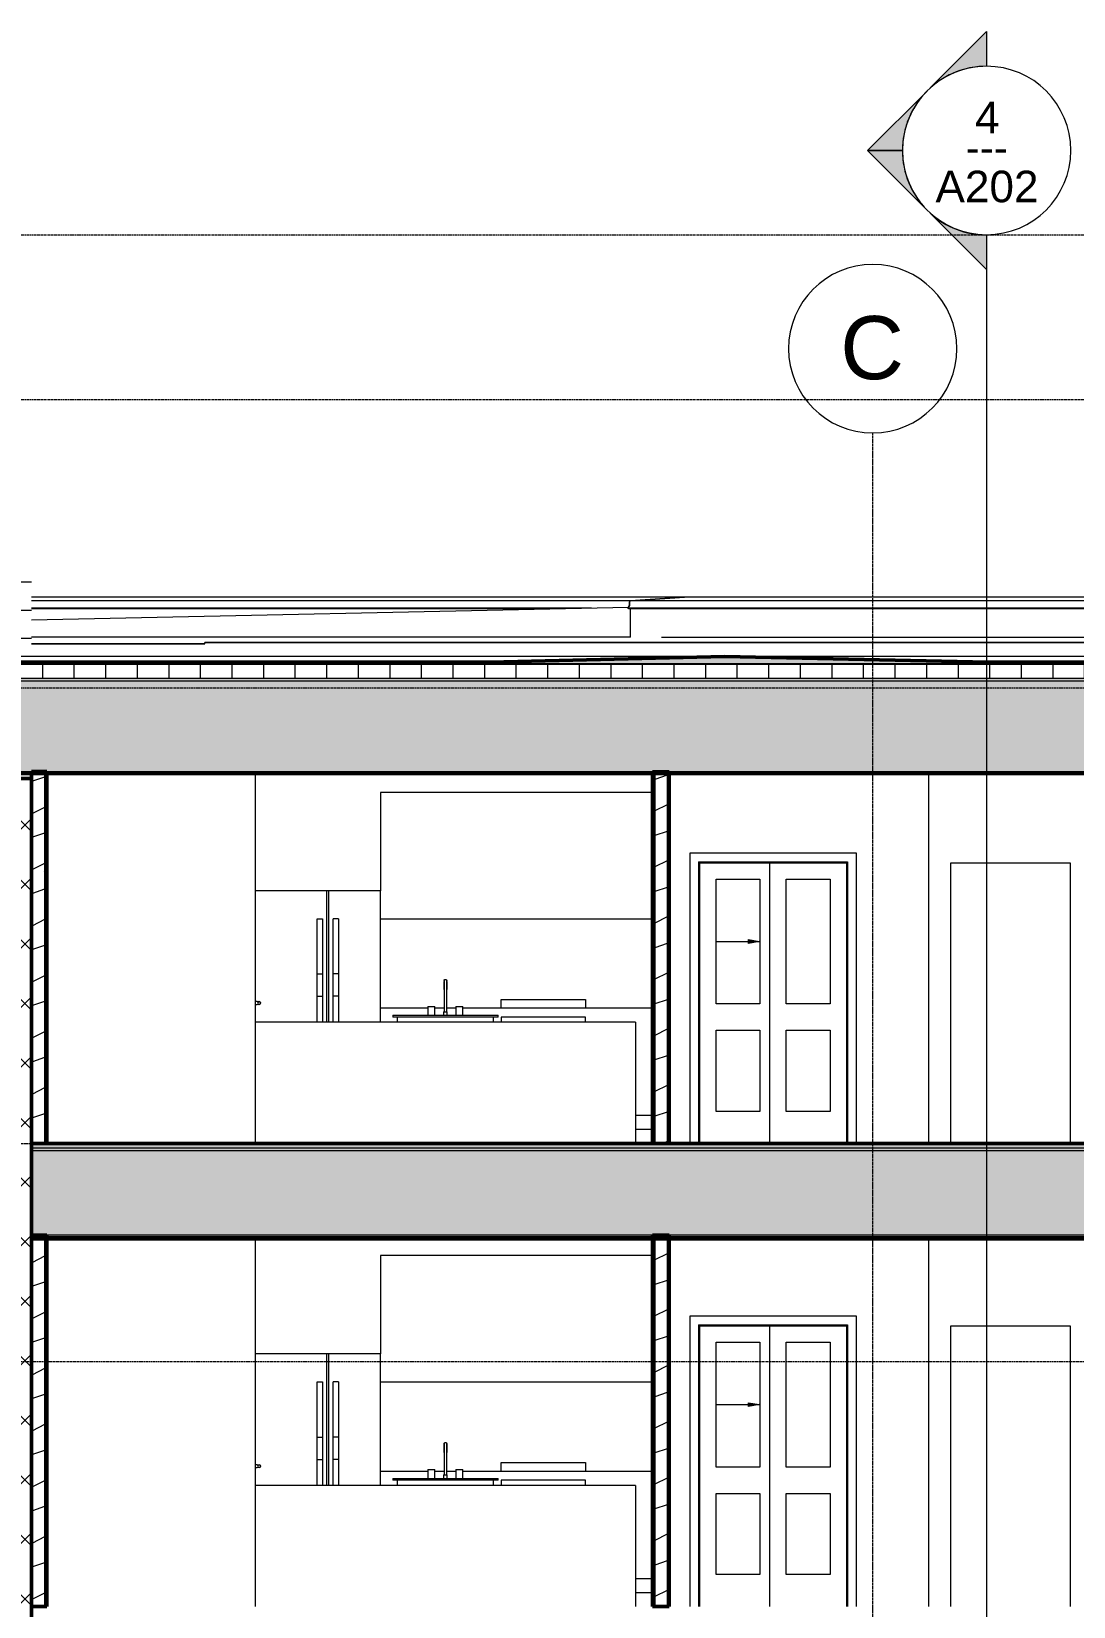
# Model space of a CAD drawing. Header units: inches. Extents: x -4168 to 1833, y -300 to 637.
# Drawn here: x -144.2 to 152.8, y 136 to 584.9 of the extents above; entities that cross this region are included whole.
import ezdxf

# ---------------------------------------------------------------- set-up
doc = ezdxf.new("R2010")
doc.units = ezdxf.units.IN
doc.header["$MEASUREMENT"] = 0
doc.linetypes.add('Aligning Line 1_8_', pattern=[0.25, 0.125, -0.125])
doc.linetypes.add('Grid Line 1_2_', pattern=[0.875, 0.5, -0.125, 0.125, -0.125])
for name, color, linetype, lineweight in [('0-2', 7, 'Continuous', 13), ('0-3', 55, 'Continuous', 9), ('0-5', 170, 'Continuous', 5), ('A-DETL-GENF-1', 135, 'Continuous', 13), ('A-DETL-GENF-2', 55, 'Continuous', 9), ('A-DOOR-4', 250, 'Continuous', 9), ('A-DOOR-FRAM-1', 250, 'Continuous', 9), ('A-FLOR-1', 8, 'Continuous', 5), ('A-FLOR-2', 31, 'Continuous', 5), ('A-FLOR-3', 251, 'Continuous', 5), ('A-FLOR-7', 192, 'Continuous', 50), ('A-FLOR-8', 135, 'Continuous', 13), ('A-FLOR-LEVL-1', 51, 'Grid Line 1_2_', 9), ('A-FLOR-MCUT', 51, 'Continuous', 13), ('A-FLOR-PATT-1', 8, 'Continuous', 9), ('A-ROOF', 132, 'Continuous', 13), ('A-ROOF-1', 252, 'Continuous', 13), ('A-ROOF-2', 31, 'Continuous', 5), ('A-ROOF-3', 135, 'Continuous', 13), ('A-ROOF-4', 132, 'Continuous', 50), ('A-ROOF-PATT-1', 132, 'Continuous', 9), ('A-WALL-1', 10, 'Continuous', 50), ('A-WALL-2', 7, 'Continuous', 13), ('A-WALL-3', 135, 'Continuous', 13), ('A-WALL-4', 252, 'Continuous', 13), ('A-WALL-PATT-1', 250, 'Continuous', 9), ('A-WALL-PATT-2', 253, 'Continuous', 9), ('A-WALL-PATT-3', 55, 'Continuous', 9), ('A-WALL-PATT-4', 45, 'Continuous', 9), ('G-ANNO-SYMB', 111, 'Aligning Line 1_8_', 9), ('G-ANNO-SYMB-1', 111, 'Continuous', 9), ('I-WALL-2', 135, 'Continuous', 13), ('P-SANR-FIXT-1', 55, 'Continuous', 9), ('Q-CASE-1', 55, 'Continuous', 9), ('Q-SPCQ-1', 55, 'Continuous', 9), ('S-GRID-1', 1, 'Grid Line 1_2_', 9), ('S-GRID-IDEN', 1, 'Continuous', 9)]:
    doc.layers.add(name, color=color, linetype=linetype, lineweight=lineweight)
doc.styles.add('Arial', font='arial.ttf', dxfattribs={"height": 9})
doc.styles.add('Arial_1', font='arial.ttf', dxfattribs={"height": 18})
doc.styles.add('Century Gothic', font='ufonts.com_century-gothic.ttf', dxfattribs={"height": 9})
pattern_1 = [(0, (-10964.796, 146.633), (30.72, 7.68), [1.267, -21.773, 1.267, -21.773, -122.88]), (0, (-10964.796, 146.633), (30.72, 7.68), [-46.08, 1.267, -44.813, 1.267, -21.773, -53.76]), (0, (-10964.796, 146.633), (30.72, 7.68), [-115.2, 1.267, -14.093, 1.267, -37.133]), (120, (-10953.276, 150.473), (-22.01108, 22.7643), [1.267, -21.773, 1.267, -21.773, -122.88]), (120, (-10953.276, 150.473), (-22.01108, 22.7643), [-46.08, 1.267, -44.813, 1.267, -21.773, -53.76]), (120, (-10953.276, 150.473), (-22.01108, 22.7643), [-115.2, 1.267, -14.093, 1.267, -37.133]), (240, (-10949.436, 165.833), (-8.70892, -30.4443), [1.267, -21.773, 1.267, -21.773, -122.88]), (240, (-10949.436, 165.833), (-8.70892, -30.4443), [-46.08, 1.267, -44.813, 1.267, -21.773, -53.76]), (240, (-10949.436, 165.833), (-8.70892, -30.4443), [-115.2, 1.267, -14.093, 1.267, -37.133])]
pattern_2 = [(216.87, (-10958.398, 162.627), (47.980943, 31.987086), [7.997, -71.971]), (206.565, (-10948.802, 157.829), (-15.99371, -15.99413), [17.881, -17.881]), (198.435, (-10948.802, 149.832), (-31.98674, -15.99388), [10.115, -40.461])]
pattern_3 = [(0, (317.997, 146.633), (30.72, 7.68), [1.267, -21.773, 1.267, -21.773, -122.88]), (0, (317.997, 146.633), (30.72, 7.68), [-46.08, 1.267, -44.813, 1.267, -21.773, -53.76]), (0, (317.997, 146.633), (30.72, 7.68), [-115.2, 1.267, -14.093, 1.267, -37.133]), (120, (329.517, 150.473), (-22.011075, 22.7643), [1.267, -21.773, 1.267, -21.773, -122.88]), (120, (329.517, 150.473), (-22.011075, 22.7643), [-46.08, 1.267, -44.813, 1.267, -21.773, -53.76]), (120, (329.517, 150.473), (-22.011075, 22.7643), [-115.2, 1.267, -14.093, 1.267, -37.133]), (240, (333.357, 165.833), (-8.708925, -30.4443), [1.267, -21.773, 1.267, -21.773, -122.88]), (240, (333.357, 165.833), (-8.708925, -30.4443), [-46.08, 1.267, -44.813, 1.267, -21.773, -53.76]), (240, (333.357, 165.833), (-8.708925, -30.4443), [-115.2, 1.267, -14.093, 1.267, -37.133])]
pattern_4 = [(0, (317.997, 146.633), (0, 4.798), []), (315, (317.997, 146.633), (4.798427, 0), [6.786, -6.786]), (45, (317.997, 146.633), (4.798427, 0), [6.786, -6.786])]

# ---------------------------------------------------------------- blocks, each defined once
blk = doc.blocks.new('FOLDING_SLIDING CLOSET - 42_ x 80_-1372832-BUILDING SECTION - EAST_WEST AT RAMP - LOOKING SOUTH')
at = {"layer": 'A-DETL-GENF-1'}
blk.add_hatch(color=256, dxfattribs=at).paths.add_polyline_path([(-10748.86, 57), (-10745.84, 57.53), (-10748.86, 58.06)], flags=0)
at = {"layer": 'A-DETL-GENF-2'}
for p, q in [((-10757.84, 57.53), (-10745.84, 57.53)), ((-10748.86, 58.06), (-10745.84, 57.53)), ((-10748.86, 57), (-10748.86, 58.06)), ((-10745.84, 57.53), (-10748.86, 57))]:
    blk.add_line(p, q, dxfattribs=at)
at = {"layer": 'A-DOOR-4'}
for p, q in [((-10765.59, 82.75), (-10765.59, 0)), ((-10718.09, 82.75), (-10765.59, 82.75)), ((-10718.09, 0), (-10718.09, 82.75)), ((-10763.09, 80.25), (-10763.09, 0)), ((-10763.09, 80.25), (-10720.59, 80.25)), ((-10720.84, 80), (-10742.84, 80)), ((-10742.84, 80), (-10742.84, 0)), ((-10720.84, 0), (-10720.84, 80)), ((-10720.59, 80.25), (-10720.59, 0)), ((-10758.09, 39.75), (-10758.09, 75.31)), ((-10758.09, 75.31), (-10745.59, 75.31)), ((-10745.59, 75.31), (-10745.59, 39.75)), ((-10738.09, 39.75), (-10738.09, 75.31)), ((-10738.09, 75.31), (-10725.59, 75.31)), ((-10725.59, 75.31), (-10725.59, 39.75)), ((-10745.59, 39.75), (-10758.09, 39.75)), ((-10725.59, 39.75), (-10738.09, 39.75)), ((-10758.09, 9.12), (-10758.09, 32.25)), ((-10758.09, 32.25), (-10745.59, 32.25)), ((-10745.59, 32.25), (-10745.59, 9.12)), ((-10738.09, 9.12), (-10738.09, 32.25)), ((-10738.09, 32.25), (-10725.59, 32.25)), ((-10725.59, 32.25), (-10725.59, 9.12)), ((-10745.59, 9.12), (-10758.09, 9.12)), ((-10725.59, 9.12), (-10738.09, 9.12))]:
    blk.add_line(p, q, dxfattribs=at)
at = {"layer": 'A-DOOR-FRAM-1'}
for p, q in [((-10762.84, 80), (-10762.84, 0)), ((-10762.84, 80), (-10720.84, 80)), ((-10720.84, 80), (-10720.84, 0))]:
    blk.add_line(p, q, dxfattribs=at)
blk = doc.blocks.new('Refrigerator_-_Side-by-Side_6047 - 36_ X 30_-V62-BUILDING SECTION - EAST_WEST AT RAMP - LOOKING SOUTH')
at = {"layer": 'Q-SPCQ-1'}
for p, q in [((-11342.79, 208), (-11363.19, 208)), ((-11342.32, 208), (-11342.79, 208)), ((-11342.79, 170.5), (-11342.79, 208)), ((-11342.29, 208), (-11342.29, 170.5)), ((-11327.54, 208), (-11342.29, 208)), ((-11327.54, 170.5), (-11327.54, 208)), ((-11345.57, 184.29), (-11345.57, 200)), ((-11345.57, 200), (-11344.05, 200)), ((-11344.05, 200), (-11344.05, 184.29)), ((-11341.03, 184.29), (-11341.03, 200)), ((-11339.51, 200), (-11341.03, 200)), ((-11339.51, 200), (-11339.51, 184.29)), ((-11345.57, 177.94), (-11345.57, 184.29)), ((-11345.57, 184.29), (-11344.05, 184.29)), ((-11344.05, 184.29), (-11344.05, 177.94)), ((-11341.03, 177.94), (-11341.03, 184.29)), ((-11339.51, 184.29), (-11341.03, 184.29)), ((-11339.51, 184.29), (-11339.51, 177.94)), ((-11345.57, 170.5), (-11345.57, 177.94)), ((-11345.57, 177.94), (-11344.05, 177.94)), ((-11344.05, 177.94), (-11344.05, 170.5)), ((-11341.03, 170.5), (-11341.03, 177.94)), ((-11339.51, 177.94), (-11341.03, 177.94)), ((-11339.51, 177.94), (-11339.51, 170.5))]:
    blk.add_line(p, q, dxfattribs=at)
blk = doc.blocks.new('OD_CW_Base Cabinet - OD_CW_Base Cabinet-2252122-BUILDING SECTION - EAST_WEST AT RAMP - LOOKING SOUTH')
at = {"layer": 'Q-CASE-1'}
for p, q in [((-11314, 174.5), (-11327.54, 174.5)), ((-11309.38, 174.5), (-11312, 174.5)), ((-11306, 174.5), (-11308.63, 174.5)), ((-11249.94, 174.5), (-11304, 174.5)), ((-11254.82, 144), (-11249.94, 144)), ((-11254.82, 140), (-11249.94, 140))]:
    blk.add_line(p, q, dxfattribs=at)
blk = doc.blocks.new('Sink Kitchen-Single - 30_ x 21_-V42-BUILDING SECTION - EAST_WEST AT RAMP - LOOKING SOUTH')
at = {"layer": 'P-SANR-FIXT-1'}
for p, q in [((-10607.51, 43.88), (-10607.51, 37.5)), ((-10607.51, 43.88), (-10607.51, 42.5)), ((-10607.5, 42.5), (-10607.5, 42.5)), ((-10606.77, 42.5), (-10606.77, 42.5)), ((-10606.76, 37.5), (-10606.76, 43.88)), ((-10606.76, 42.5), (-10606.76, 43.88)), ((-10622.13, 36.5), (-10592.13, 36.5)), ((-10622.13, 36.5), (-10622.13, 36)), ((-10592.13, 36), (-10622.13, 36)), ((-10620.88, 36), (-10620.88, 34.5)), ((-10612.13, 39), (-10612.13, 36.5)), ((-10612.13, 39), (-10610.13, 39)), ((-10610.13, 36.5), (-10610.13, 39)), ((-10607.63, 37.5), (-10607.63, 36.5)), ((-10607.63, 37.5), (-10606.63, 37.5)), ((-10606.63, 36.5), (-10606.63, 37.5)), ((-10604.13, 39), (-10604.13, 36.5)), ((-10604.13, 39), (-10602.13, 39)), ((-10602.13, 36.5), (-10602.13, 39)), ((-10593.38, 34.5), (-10593.38, 36)), ((-10592.13, 36), (-10592.13, 36.5))]:
    blk.add_line(p, q, dxfattribs=at)
at = {"layer": 'P-SANR-FIXT-1', "flags": 128}
for points in [[(-10607.51, 46.38), (-10607.51, 46.39), (-10607.51, 46.4), (-10607.5, 46.42), (-10607.5, 46.43), (-10607.5, 46.45), (-10607.5, 46.46), (-10607.49, 46.48), (-10607.49, 46.49), (-10607.48, 46.51), (-10607.48, 46.52), (-10607.47, 46.53), (-10607.46, 46.55), (-10607.46, 46.56), (-10607.45, 46.57), (-10607.44, 46.59), (-10607.43, 46.6), (-10607.42, 46.61), (-10607.41, 46.62), (-10607.4, 46.63), (-10607.39, 46.64), (-10607.38, 46.65), (-10607.37, 46.66), (-10607.36, 46.67), (-10607.35, 46.68), (-10607.33, 46.69), (-10607.32, 46.7), (-10607.31, 46.71), (-10607.3, 46.71), (-10607.28, 46.72), (-10607.27, 46.72), (-10607.25, 46.73), (-10607.24, 46.73), (-10607.23, 46.74), (-10607.21, 46.74), (-10607.2, 46.74), (-10607.18, 46.75), (-10607.17, 46.75), (-10607.15, 46.75), (-10607.14, 46.75), (-10607.13, 46.75)], [(-10607.51, 46.38), (-10607.51, 46.37), (-10607.51, 46.37), (-10607.51, 46.36), (-10607.51, 46.34), (-10607.51, 46.33), (-10607.51, 46.3), (-10607.51, 46.28), (-10607.51, 46.25), (-10607.51, 46.21), (-10607.51, 46.18), (-10607.51, 46.14), (-10607.51, 46.09), (-10607.51, 46.04), (-10607.51, 45.99), (-10607.51, 45.94), (-10607.51, 45.88), (-10607.51, 45.82), (-10607.51, 45.75), (-10607.51, 45.69), (-10607.51, 45.62), (-10607.51, 45.54), (-10607.51, 45.47), (-10607.51, 45.39), (-10607.51, 45.31), (-10607.51, 45.23), (-10607.51, 45.14), (-10607.51, 45.05), (-10607.51, 44.96), (-10607.51, 44.87), (-10607.51, 44.78), (-10607.51, 44.69), (-10607.51, 44.59), (-10607.51, 44.5), (-10607.51, 44.4), (-10607.51, 44.3), (-10607.51, 44.2), (-10607.51, 44.1), (-10607.51, 44), (-10607.51, 43.9), (-10607.51, 43.88)], [(-10607.51, 46.3), (-10607.51, 46.32), (-10607.51, 46.34), (-10607.51, 46.35), (-10607.51, 46.36), (-10607.51, 46.37), (-10607.51, 46.37)], [(-10607.51, 43.88), (-10607.51, 43.97), (-10607.51, 44.07), (-10607.51, 44.17), (-10607.51, 44.27), (-10607.51, 44.37), (-10607.51, 44.47), (-10607.51, 44.57), (-10607.51, 44.66), (-10607.51, 44.76), (-10607.51, 44.85), (-10607.51, 44.94), (-10607.51, 45.03), (-10607.51, 45.12), (-10607.51, 45.2), (-10607.51, 45.29), (-10607.51, 45.37), (-10607.51, 45.45), (-10607.51, 45.52), (-10607.51, 45.6), (-10607.51, 45.67), (-10607.51, 45.74), (-10607.51, 45.8), (-10607.51, 45.86), (-10607.51, 45.92), (-10607.51, 45.98), (-10607.51, 46.03), (-10607.51, 46.08), (-10607.51, 46.13), (-10607.51, 46.17)], [(-10607.13, 46.75), (-10607.12, 46.75), (-10607.1, 46.75), (-10607.09, 46.75), (-10607.07, 46.75), (-10607.06, 46.74), (-10607.04, 46.74), (-10607.03, 46.74), (-10607.01, 46.73), (-10607, 46.73), (-10606.99, 46.72), (-10606.97, 46.71), (-10606.96, 46.71), (-10606.95, 46.7), (-10606.93, 46.69), (-10606.92, 46.68), (-10606.91, 46.68), (-10606.9, 46.67), (-10606.88, 46.66), (-10606.87, 46.65), (-10606.86, 46.64), (-10606.85, 46.63), (-10606.84, 46.61), (-10606.83, 46.6), (-10606.82, 46.59), (-10606.82, 46.58), (-10606.81, 46.56), (-10606.8, 46.55), (-10606.79, 46.54), (-10606.79, 46.52), (-10606.78, 46.51), (-10606.78, 46.5), (-10606.77, 46.48), (-10606.77, 46.47), (-10606.77, 46.45), (-10606.76, 46.44), (-10606.76, 46.42), (-10606.76, 46.41), (-10606.76, 46.39), (-10606.76, 46.38), (-10606.76, 46.38)], [(-10606.76, 43.88), (-10606.76, 43.97), (-10606.76, 44.07), (-10606.76, 44.17), (-10606.76, 44.27), (-10606.76, 44.37), (-10606.76, 44.47), (-10606.76, 44.57), (-10606.76, 44.66), (-10606.76, 44.76), (-10606.76, 44.85), (-10606.76, 44.94), (-10606.76, 45.03), (-10606.76, 45.12), (-10606.76, 45.2), (-10606.76, 45.29), (-10606.76, 45.37), (-10606.76, 45.45), (-10606.76, 45.52), (-10606.76, 45.6), (-10606.76, 45.67), (-10606.76, 45.74), (-10606.76, 45.8), (-10606.76, 45.86), (-10606.76, 45.92), (-10606.76, 45.98), (-10606.76, 46.03), (-10606.76, 46.08), (-10606.76, 46.13), (-10606.76, 46.17), (-10606.76, 46.21), (-10606.76, 46.24), (-10606.76, 46.27), (-10606.76, 46.3), (-10606.76, 46.32), (-10606.76, 46.34), (-10606.76, 46.35), (-10606.76, 46.36), (-10606.76, 46.37), (-10606.76, 46.37), (-10606.76, 46.38)], [(-10606.76, 46.37), (-10606.76, 46.37), (-10606.76, 46.36), (-10606.76, 46.34), (-10606.76, 46.33), (-10606.76, 46.3), (-10606.76, 46.28)], [(-10606.76, 46.14), (-10606.76, 46.09), (-10606.76, 46.04), (-10606.76, 45.99), (-10606.76, 45.94), (-10606.76, 45.88), (-10606.76, 45.82), (-10606.76, 45.75), (-10606.76, 45.69), (-10606.76, 45.62), (-10606.76, 45.54), (-10606.76, 45.47), (-10606.76, 45.39), (-10606.76, 45.31), (-10606.76, 45.23), (-10606.76, 45.14), (-10606.76, 45.05), (-10606.76, 44.96), (-10606.76, 44.87), (-10606.76, 44.78), (-10606.76, 44.69), (-10606.76, 44.59), (-10606.76, 44.5), (-10606.76, 44.4), (-10606.76, 44.3), (-10606.76, 44.2), (-10606.76, 44.1), (-10606.76, 44), (-10606.76, 43.9), (-10606.76, 43.88)]]:
    blk.add_lwpolyline(points, dxfattribs=at)
blk = doc.blocks.new('OD_CW_Upper Cabinet - OD_CW_Upper Cabinet-2252152-BUILDING SECTION - EAST_WEST AT RAMP - LOOKING SOUTH')
at = {"layer": 'Q-CASE-1'}
for p, q in [((-11249.94, 236), (-11327.54, 236)), ((-11327.54, 236), (-11327.54, 208)), ((-11327.54, 200), (-11249.94, 200))]:
    blk.add_line(p, q, dxfattribs=at)
blk = doc.blocks.new('OD_CW_Base Cabinet - OD_CW_Base Cabinet-1913094-BUILDING SECTION - EAST_WEST AT RAMP - LOOKING SOUTH')
at = {"layer": 'Q-CASE-1'}
for q in [(-11363.19, 170.5), (-11254.82, 136)]:
    blk.add_line((-11254.82, 170.5), q, dxfattribs=at)
blk = doc.blocks.new('Range - 24_ x 24_-V63-BUILDING SECTION - EAST_WEST AT RAMP - LOOKING SOUTH')
at = {"layer": 'Q-SPCQ-1'}
for p, q in [((-11293.07, 174.5), (-11293.07, 177)), ((-11293.07, 177), (-11269.07, 177)), ((-11269.07, 177), (-11269.07, 174.5)), ((-11293.07, 172), (-11293.07, 170.5)), ((-11269.07, 172), (-11293.07, 172)), ((-11269.07, 170.5), (-11269.07, 172))]:
    blk.add_line(p, q, dxfattribs=at)
blk = doc.blocks.new('CTR - 1st Phase - Unit Layouts_rvt-2-BUILDING SECTION - EAST_WEST AT RAMP - LOOKING SOUTH')
at = {"layer": 'A-WALL-PATT-1'}
h = blk.add_hatch(dxfattribs=at)
h.set_pattern_fill('FP_20', color=256, style=0, pattern_type=2)
h.set_pattern_definition(pattern_1)
h.paths.add_polyline_path([(-11249.31, 268), (-11249.31, 373.37), (-11249.94, 373.37), (-11249.94, 268)], flags=0)
h = blk.add_hatch(dxfattribs=at)
h.set_pattern_fill('FP_20', color=256, style=0, pattern_type=2)
h.set_pattern_definition(pattern_1)
h.paths.add_polyline_path([(-11245.19, 268), (-11245.19, 373.37), (-11245.81, 373.37), (-11245.81, 268)], flags=0)
h = blk.add_hatch(dxfattribs=at)
h.set_pattern_fill('FP_20', color=256, style=0, pattern_type=2)
h.set_pattern_definition(pattern_1)
h.paths.add_polyline_path([(-11249.31, 136), (-11249.31, 240.75), (-11249.94, 240.75), (-11249.94, 136)], flags=0)
h = blk.add_hatch(dxfattribs=at)
h.set_pattern_fill('FP_20', color=256, style=0, pattern_type=2)
h.set_pattern_definition(pattern_1)
h.paths.add_polyline_path([(-11245.19, 136), (-11245.19, 240.75), (-11245.81, 240.75), (-11245.81, 136)], flags=0)
at = {"layer": 'A-WALL-PATT-2'}
h = blk.add_hatch(dxfattribs=at)
h.set_pattern_fill('FP_23', color=256, style=0, pattern_type=2)
h.set_pattern_definition(pattern_2)
h.paths.add_polyline_path([(-11245.81, 268), (-11245.81, 373.37), (-11249.31, 373.37), (-11249.31, 268)], flags=0)
h = blk.add_hatch(dxfattribs=at)
h.set_pattern_fill('FP_23', color=256, style=0, pattern_type=2)
h.set_pattern_definition(pattern_2)
h.paths.add_polyline_path([(-11245.81, 136), (-11245.81, 240.75), (-11249.31, 240.75), (-11249.31, 136)], flags=0)
at = {"layer": 'A-WALL-1'}
for p, q in [((-11245.19, 373.87), (-11249.94, 373.87)), ((-11249.94, 373.87), (-11249.94, 268)), ((-11245.19, 268), (-11245.19, 373.87)), ((-11249.94, 268), (-11245.19, 268)), ((-11245.19, 241.88), (-11249.94, 241.88)), ((-11249.94, 241.88), (-11249.94, 136)), ((-11245.19, 136), (-11245.19, 241.88)), ((-11249.94, 136), (-11245.19, 136))]:
    blk.add_line(p, q, dxfattribs=at)
at = {"layer": 'A-WALL-2'}
for p, q in [((-11249.31, 373.87), (-11249.31, 268)), ((-11245.81, 373.87), (-11245.81, 268)), ((-11249.31, 241.88), (-11249.31, 136)), ((-11245.81, 241.88), (-11245.81, 136))]:
    blk.add_line(p, q, dxfattribs=at)
at = {"layer": 'A-WALL-3'}
for p, q in [((-11171.19, 268), (-11171.19, 373.37)), ((-11164.94, 268), (-11164.94, 348)), ((-11164.94, 348), (-11130.94, 348)), ((-11130.94, 348), (-11130.94, 268)), ((-11171.19, 136), (-11171.19, 240.75)), ((-11164.94, 136), (-11164.94, 216)), ((-11164.94, 216), (-11130.94, 216)), ((-11130.94, 216), (-11130.94, 136))]:
    blk.add_line(p, q, dxfattribs=at)
at = {"layer": '0-3'}
for name, p in [('OD_CW_Upper Cabinet - OD_CW_Upper Cabinet-2252152-BUILDING SECTION - EAST_WEST AT RAMP - LOOKING SOUTH', (0, 132)), ('FOLDING_SLIDING CLOSET - 42_ x 80_-1372832-BUILDING SECTION - EAST_WEST AT RAMP - LOOKING SOUTH', (-473.76, 268)), ('Refrigerator_-_Side-by-Side_6047 - 36_ X 30_-V62-BUILDING SECTION - EAST_WEST AT RAMP - LOOKING SOUTH', (0, 132)), ('Sink Kitchen-Single - 30_ x 21_-V42-BUILDING SECTION - EAST_WEST AT RAMP - LOOKING SOUTH', (-701.87, 268)), ('OD_CW_Base Cabinet - OD_CW_Base Cabinet-2252122-BUILDING SECTION - EAST_WEST AT RAMP - LOOKING SOUTH', (0, 132)), ('Range - 24_ x 24_-V63-BUILDING SECTION - EAST_WEST AT RAMP - LOOKING SOUTH', (0, 132)), ('OD_CW_Base Cabinet - OD_CW_Base Cabinet-1913094-BUILDING SECTION - EAST_WEST AT RAMP - LOOKING SOUTH', (0, 132)), ('OD_CW_Upper Cabinet - OD_CW_Upper Cabinet-2252152-BUILDING SECTION - EAST_WEST AT RAMP - LOOKING SOUTH', (0, 0)), ('FOLDING_SLIDING CLOSET - 42_ x 80_-1372832-BUILDING SECTION - EAST_WEST AT RAMP - LOOKING SOUTH', (-473.76, 136)), ('Refrigerator_-_Side-by-Side_6047 - 36_ X 30_-V62-BUILDING SECTION - EAST_WEST AT RAMP - LOOKING SOUTH', (0, 0)), ('Sink Kitchen-Single - 30_ x 21_-V42-BUILDING SECTION - EAST_WEST AT RAMP - LOOKING SOUTH', (-701.87, 136)), ('Range - 24_ x 24_-V63-BUILDING SECTION - EAST_WEST AT RAMP - LOOKING SOUTH', (0, 0)), ('OD_CW_Base Cabinet - OD_CW_Base Cabinet-2252122-BUILDING SECTION - EAST_WEST AT RAMP - LOOKING SOUTH', (0, 0)), ('OD_CW_Base Cabinet - OD_CW_Base Cabinet-1913094-BUILDING SECTION - EAST_WEST AT RAMP - LOOKING SOUTH', (0, 0))]:
    blk.add_blockref(name, p, dxfattribs=at)
blk = doc.blocks.new('HOLLOW METAL - UNIT DOOR-1759144-BUILDING SECTION - EAST_WEST AT RAMP - LOOKING SOUTH')
at = {"layer": 'A-DOOR-4'}
for p, q in [((-11362.69, 308.39), (-11363.19, 308.39)), ((-11363.19, 307.61), (-11362.69, 307.61))]:
    blk.add_line(p, q, dxfattribs=at)
at = {"layer": 'A-DOOR-4', "flags": 128}
for points in [[(-11362.69, 308.39), (-11362.67, 308.39), (-11362.65, 308.39), (-11362.62, 308.39), (-11362.6, 308.39), (-11362.58, 308.39), (-11362.55, 308.39), (-11362.53, 308.39), (-11362.51, 308.39), (-11362.49, 308.39), (-11362.46, 308.39), (-11362.44, 308.39), (-11362.42, 308.39), (-11362.4, 308.39), (-11362.38, 308.39), (-11362.36, 308.39), (-11362.34, 308.39), (-11362.32, 308.39), (-11362.3, 308.39), (-11362.29, 308.39), (-11362.27, 308.39), (-11362.25, 308.39), (-11362.24, 308.39), (-11362.22, 308.39), (-11362.21, 308.39)], [(-11362.19, 307.61), (-11362.21, 307.61), (-11362.22, 307.61), (-11362.23, 307.61), (-11362.25, 307.61), (-11362.27, 307.61), (-11362.28, 307.61), (-11362.3, 307.61), (-11362.32, 307.61), (-11362.34, 307.61), (-11362.35, 307.61), (-11362.37, 307.61), (-11362.39, 307.61), (-11362.41, 307.61), (-11362.44, 307.61), (-11362.46, 307.61), (-11362.48, 307.61), (-11362.5, 307.61), (-11362.52, 307.61), (-11362.55, 307.61), (-11362.57, 307.61), (-11362.59, 307.61), (-11362.62, 307.61), (-11362.64, 307.61), (-11362.66, 307.61), (-11362.69, 307.61), (-11362.69, 307.61)], [(-11362.06, 308.39), (-11362.04, 308.39), (-11362.02, 308.39), (-11362.01, 308.38), (-11361.99, 308.38), (-11361.98, 308.37), (-11361.96, 308.37), (-11361.95, 308.36)], [(-11361.86, 307.69), (-11361.88, 307.68), (-11361.89, 307.67), (-11361.9, 307.66), (-11361.92, 307.65), (-11361.93, 307.65), (-11361.95, 307.64), (-11361.96, 307.63)], [(-11361.74, 307.85), (-11361.75, 307.83), (-11361.75, 307.82), (-11361.76, 307.8), (-11361.77, 307.79), (-11361.78, 307.78), (-11361.79, 307.76), (-11361.8, 307.75)], [(-11361.79, 308.24), (-11361.78, 308.23), (-11361.77, 308.21), (-11361.76, 308.2), (-11361.76, 308.19), (-11361.75, 308.17), (-11361.74, 308.16), (-11361.74, 308.14)], [(-11361.72, 308.1), (-11361.72, 308.08), (-11361.71, 308.07), (-11361.71, 308.05), (-11361.71, 308.04), (-11361.71, 308.02), (-11361.71, 308), (-11361.71, 308)], [(-11361.71, 308), (-11361.71, 307.98), (-11361.71, 307.97), (-11361.71, 307.95), (-11361.71, 307.94), (-11361.72, 307.92), (-11361.72, 307.91)]]:
    blk.add_lwpolyline(points, dxfattribs=at)
at = {"layer": 'A-DOOR-4'}
for start, end in [(0, 180), (180, 0)]:
    blk.add_arc((-11362.1, 308), 0.394, start, end, dxfattribs=at)
blk = doc.blocks.new('CTR - 1st Phase - Common Walls_rvt-2-BUILDING SECTION - EAST_WEST AT RAMP - LOOKING SOUTH')
at = {"layer": 'A-WALL-4'}
for points in [[(-11426.74, 268), (-11426.74, 373.37), (-11426.99, 373.37), (-11426.99, 268)], [(-11426.74, 136), (-11426.74, 240.75), (-11426.99, 240.75), (-11426.99, 136)]]:
    blk.add_hatch(color=256, dxfattribs=at).paths.add_polyline_path(points, flags=0)
at = {"layer": 'A-WALL-PATT-1'}
h = blk.add_hatch(dxfattribs=at)
h.set_pattern_fill('FP_20', color=256, style=0, pattern_type=2)
h.set_pattern_definition(pattern_1)
h.paths.add_polyline_path([(-11422.61, 268), (-11422.61, 373.37), (-11423.24, 373.37), (-11423.24, 268)], flags=0)
h = blk.add_hatch(dxfattribs=at)
h.set_pattern_fill('FP_20', color=256, style=0, pattern_type=2)
h.set_pattern_definition(pattern_1)
h.paths.add_polyline_path([(-11422.61, 136), (-11422.61, 240.75), (-11423.24, 240.75), (-11423.24, 136)], flags=0)
at = {"layer": 'A-WALL-PATT-2'}
h = blk.add_hatch(dxfattribs=at)
h.set_pattern_fill('FP_23', color=256, style=0, pattern_type=2)
h.set_pattern_definition(pattern_2)
h.paths.add_polyline_path([(-11423.24, 268), (-11423.24, 373.37), (-11426.74, 373.37), (-11426.74, 268)], flags=0)
h = blk.add_hatch(dxfattribs=at)
h.set_pattern_fill('FP_23', color=256, style=0, pattern_type=2)
h.set_pattern_definition(pattern_2)
h.paths.add_polyline_path([(-11423.24, 136), (-11423.24, 240.75), (-11426.74, 240.75), (-11426.74, 136)], flags=0)
at = {"layer": 'A-WALL-1'}
for p, q in [((-11422.61, 374), (-11426.99, 374)), ((-11426.99, 374), (-11426.99, 268)), ((-11422.61, 268), (-11422.61, 374)), ((-11426.99, 268), (-11422.61, 268)), ((-11422.61, 241.87), (-11426.99, 241.87)), ((-11426.99, 241.87), (-11426.99, 136)), ((-11422.61, 136), (-11422.61, 241.87)), ((-11426.99, 136), (-11422.61, 136))]:
    blk.add_line(p, q, dxfattribs=at)
at = {"layer": 'A-WALL-2'}
for p, q in [((-11426.74, 374), (-11426.74, 268)), ((-11423.24, 374), (-11423.24, 268)), ((-11426.74, 241.87), (-11426.74, 136)), ((-11423.24, 241.87), (-11423.24, 136))]:
    blk.add_line(p, q, dxfattribs=at)
at = {"layer": 'I-WALL-2'}
for p, q in [((-11363.19, 373.37), (-11363.19, 268)), ((-11363.19, 240.75), (-11363.19, 136))]:
    blk.add_line(p, q, dxfattribs=at)
at = {"layer": '0-2'}
for p in [(0, 0), (0, -132)]:
    blk.add_blockref('HOLLOW METAL - UNIT DOOR-1759144-BUILDING SECTION - EAST_WEST AT RAMP - LOOKING SOUTH', p, dxfattribs=at)
blk = doc.blocks.new('CTR - 1st Phase -Stairs _ Elevators_rvt-2-BUILDING SECTION - EAST_WEST AT RAMP - LOOKING SOUTH')
at = {"layer": 'A-WALL-PATT-3'}
h = blk.add_hatch(dxfattribs=at)
h.set_pattern_fill('FP_42', color=256, style=0, pattern_type=2)
h.set_pattern_definition([(0, (-11430.989, -148), (0, 8), []), (90, (-11430.989, -148), (-8, 8), [8, -8])])
h.paths.add_polyline_path([(-11434.99, -128), (-11434.99, -88.39), (-11436.22, -88.36), (-11436.37, -88.26), (-11436.42, -88.2), (-11436.42, -87.8), (-11436.25, -87.65), (-11436.07, -87.62), (-11435.86, -87.61), (-11434.99, -87.61), (-11434.99, -68.72), (-11436.99, -68.72), (-11436.99, -62.63), (-11482.99, -62.63), (-11482.99, -66.33), (-11484.99, -66.33), (-11484.99, -69.63), (-11488.99, -69.63), (-11488.99, -128)], flags=0)
h.paths.add_polyline_path([(-11436.07, -88.32), (-11436.09, -88.28), (-11436.07, -88.32)], flags=0)
h.paths.add_polyline_path([(-11435.49, -88.2), (-11435.52, -87.9), (-11435.55, -88), (-11435.51, -88.1)], flags=0)
h.paths.add_polyline_path([(-11536.99, -60.63), (-11490.99, -60.63), (-11490.99, -57.63), (-11484.99, -57.63), (-11484.99, -6), (-11538.99, -6), (-11538.99, -57.63), (-11536.99, -57.63)], flags=0)
h.paths.add_polyline_path([(-11438.99, 0), (-11436.99, 0), (-11436.99, 1.64), (-11434.99, 1.64), (-11434.99, 64.02), (-11436.99, 64.02), (-11436.99, 73.43), (-11482.99, 73.43), (-11482.99, 64.02), (-11484.99, 64.02), (-11484.99, 59.57), (-11488.79, 59.57), (-11488.79, 0), (-11484.99, 0), (-11484.99, 1.64), (-11482.99, 1.64), (-11482.99, 0)], flags=0)
h.paths.add_polyline_path([(-11538.79, 0), (-11538.79, 68.96), (-11536.79, 68.96), (-11536.79, 61.71), (-11490.79, 61.71), (-11490.79, 71.57), (-11484.99, 71.57), (-11484.99, 130), (-11538.99, 130), (-11538.99, 0)], flags=0)
h.paths.add_polyline_path([(-11436.99, 136), (-11436.99, 138.7), (-11434.99, 138.7), (-11434.99, 175.61), (-11436.22, 175.64), (-11436.37, 175.74), (-11436.42, 175.8), (-11436.42, 176.2), (-11436.25, 176.35), (-11436.07, 176.38), (-11435.86, 176.39), (-11434.99, 176.39), (-11434.99, 201.43), (-11436.99, 201.43), (-11436.99, 211), (-11482.99, 211), (-11482.99, 201.43), (-11484.99, 201.43), (-11484.99, 197), (-11488.99, 197), (-11488.99, 136), (-11484.99, 136), (-11484.99, 138.7), (-11482.99, 138.67), (-11482.99, 136)], flags=0)
h.paths.add_polyline_path([(-11436.07, 175.68), (-11436.09, 175.72), (-11436.07, 175.68)], flags=0)
h.paths.add_polyline_path([(-11435.49, 175.8), (-11435.52, 176.1), (-11435.55, 175.99), (-11435.51, 175.9)], flags=0)
h.paths.add_polyline_path([(-11490.99, 199), (-11490.99, 209), (-11484.99, 209), (-11484.99, 262), (-11538.99, 262), (-11538.99, 206.27), (-11536.99, 206.27), (-11536.99, 199), (-11514.54, 199)], flags=0)
h.paths.add_polyline_path([(-11436.99, 268), (-11436.99, 270.46), (-11434.99, 270.46), (-11434.99, 307.61), (-11436.22, 307.64), (-11436.37, 307.74), (-11436.42, 307.8), (-11436.42, 308.2), (-11436.25, 308.35), (-11436.07, 308.38), (-11435.86, 308.39), (-11434.99, 308.39), (-11434.99, 372), (-11426.99, 372), (-11426.99, 373.37), (-11546.99, 373.37), (-11546.99, 372), (-11538.99, 372), (-11538.99, 268), (-11484.99, 268), (-11484.99, 270.46), (-11482.99, 270.46), (-11482.99, 268), (-11451.95, 268)], flags=0)
h.paths.add_polyline_path([(-11436.07, 307.68), (-11436.09, 307.72), (-11436.07, 307.68)], flags=0)
h.paths.add_polyline_path([(-11435.49, 307.8), (-11435.52, 308.1), (-11435.55, 307.99), (-11435.51, 307.9)], flags=0)
h.paths.add_polyline_path([(-11514.54, 408.36), (-11491.69, 408.36), (-11491.69, 414.88), (-11492.95, 414.92), (-11492.95, 415.52), (-11492.61, 416.22), (-11492.61, 417.19), (-11492.35, 417.45), (-11492.35, 436), (-11546.99, 436), (-11546.99, 408.36)], flags=0)
h.paths.add_polyline_path([(-11465.5, 408.36), (-11426.99, 408.36), (-11426.99, 436), (-11464.85, 436), (-11464.8, 417.41), (-11464.58, 417.19), (-11464.57, 416.19), (-11464.24, 415.52), (-11464.24, 414.92), (-11464.32, 414.88), (-11465.5, 414.88), (-11465.5, 412.41)], flags=0)
at = {"layer": 'A-WALL-PATT-4'}
h = blk.add_hatch(dxfattribs=at)
h.set_pattern_fill('FP_39', color=256, style=0, pattern_type=2)
h.set_pattern_definition([(45, (-10964.796, 146.633), (-8.48528, 8.48528), []), (135, (-10964.796, 146.633), (-8.48528, -8.48528), [])])
h.paths.add_polyline_path([(-11426.99, -140), (-11426.99, -16), (-11434.99, -16), (-11434.99, -140), (-11428.43, -140)], flags=0)
h.paths.add_polyline_path([(-11434.99, -12), (-11426.99, -4), (-11426.99, 372), (-11434.99, 372), (-11434.99, -4)], flags=0)
at = {"layer": 'A-WALL-1'}
for p, q in [((-11426.99, 372), (-11434.99, 372)), ((-11426.99, -140), (-11426.99, 372))]:
    blk.add_line(p, q, dxfattribs=at)
blk = doc.blocks.new('Basic Wall _ EXT - FIBER CEMENT - SMALL - ___-2145930-BUILDING SECTION - EAST_WEST AT RAMP - LOOKING SOUTH')
at = {"layer": 'A-WALL-3'}
for p, q in [((-11240.83, 423.66), (-11426.99, 423.66)), ((-11256.27, 422.6), (-11426.99, 422.6)), ((-11267.37, 420.57), (-11426.99, 420.57)), ((-11426.99, 420.42), (-11274.9, 420.42))]:
    blk.add_line(p, q, dxfattribs=at)
blk = doc.blocks.new('Basic Wall _ EXT - FIBER CEMENT - SMALL - ___-2145931-BUILDING SECTION - EAST_WEST AT RAMP - LOOKING SOUTH')
at = {"layer": 'A-WALL-3'}
for p, q in [((-11256.49, 422.35), (-11256.49, 421.44)), ((-11240.83, 423.66), (-11256.27, 422.6)), ((-11256.53, 421.3), (-11257, 420.57)), ((-11257, 420.57), (-11256.81, 420.45))]:
    blk.add_line(p, q, dxfattribs=at)
at = {"layer": 'A-WALL-3', "flags": 128}
for points in [[(-11256.27, 422.6), (-11256.32, 422.59), (-11256.38, 422.56), (-11256.42, 422.52), (-11256.46, 422.47), (-11256.48, 422.41), (-11256.49, 422.35)], [(-11256.81, 420.45), (-11256.75, 420.43), (-11256.69, 420.42)], [(-11256.49, 421.44), (-11256.49, 421.39), (-11256.5, 421.35), (-11256.53, 421.3)]]:
    blk.add_lwpolyline(points, dxfattribs=at)
blk = doc.blocks.new('Basic Wall _ EXT - FIBER CEMENT - SMALL - ___-2145932-BUILDING SECTION - EAST_WEST AT RAMP - LOOKING SOUTH')
at = {"layer": 'A-WALL-3'}
for p, q in [((-11256.49, 421.44), (-11256.49, 422.35)), ((-11256.27, 422.6), (-11240.83, 423.66)), ((-10842.51, 422.6), (-11256.27, 422.6)), ((-10857.95, 423.66), (-11240.83, 423.66)), ((-10857.95, 423.66), (-10842.51, 422.6)), ((-10842.29, 422.35), (-10842.29, 421.44)), ((-11257, 420.57), (-11256.53, 421.3)), ((-11256.81, 420.45), (-11257, 420.57)), ((-10841.78, 420.57), (-11257, 420.57)), ((-11256.68, 420.42), (-10842.1, 420.42)), ((-10842.25, 421.3), (-10841.78, 420.57)), ((-10841.78, 420.57), (-10841.97, 420.45))]:
    blk.add_line(p, q, dxfattribs=at)
at = {"layer": 'A-WALL-3', "flags": 128}
for points in [[(-11256.49, 422.35), (-11256.48, 422.41), (-11256.46, 422.47), (-11256.42, 422.52), (-11256.38, 422.56), (-11256.32, 422.59), (-11256.27, 422.6)], [(-10842.51, 422.6), (-10842.45, 422.59), (-10842.4, 422.56), (-10842.36, 422.52), (-10842.32, 422.47), (-10842.3, 422.41), (-10842.29, 422.35)], [(-11256.68, 420.42), (-11256.69, 420.42), (-11256.75, 420.43), (-11256.81, 420.45)], [(-11256.53, 421.3), (-11256.5, 421.35), (-11256.49, 421.39), (-11256.49, 421.44)], [(-10842.29, 421.44), (-10842.29, 421.39), (-10842.27, 421.35), (-10842.25, 421.3)], [(-10841.97, 420.45), (-10842.03, 420.43), (-10842.09, 420.42), (-10842.1, 420.42)]]:
    blk.add_lwpolyline(points, dxfattribs=at)
blk = doc.blocks.new('Grid - Grid Head - Circle-50561-BUILDING SECTION - EAST_WEST AT RAMP - LOOKING SOUTH')
at = {"layer": 'S-GRID-IDEN'}
for start, end in [(0, 180), (180, 360)]:
    blk.add_arc((-11847.19, 475.86), 24, start, end, dxfattribs=at)
blk = doc.blocks.new('Section - Section Head - Filled-22785-BUILDING SECTION - EAST_WEST AT RAMP - LOOKING SOUTH')
at = {"layer": 'G-ANNO-SYMB-1'}
h = blk.add_hatch(color=256, dxfattribs=at)
edge = h.paths.add_edge_path(flags=0)
edge.add_line((-10162.08, -248), (-10178.19, -231.9))
edge.add_line((-10178.19, -231.9), (-10178.19, -241.81))
edge.add_arc((-10178.19, -265.84), 24.03, 47.9216, 90, ccw=False)
h = blk.add_hatch(color=256, dxfattribs=at)
edge = h.paths.add_edge_path(flags=0)
edge.add_arc((-10178.19, -265.84), 24, 0, 45, ccw=False)
edge.add_line((-10154.19, -265.84), (-10144.25, -265.84))
edge.add_line((-10144.25, -265.84), (-10161.22, -248.87))
h = blk.add_hatch(color=256, dxfattribs=at)
edge = h.paths.add_edge_path(flags=0)
edge.add_line((-10161.22, -282.81), (-10144.25, -265.84))
edge.add_line((-10144.25, -265.84), (-10154.19, -265.84))
edge.add_arc((-10178.19, -265.84), 24, 315, 360, ccw=False)
h = blk.add_hatch(color=256, dxfattribs=at)
edge = h.paths.add_edge_path(flags=0)
edge.add_arc((-10178.19, -265.84), 24.03, 270, 312.0784, ccw=False)
edge.add_line((-10178.19, -289.87), (-10178.19, -299.78))
edge.add_line((-10178.19, -299.78), (-10162.08, -283.68))
for p, q in [((-10178.19, -241.81), (-10178.19, -231.9)), ((-10178.19, -231.9), (-10162.08, -248)), ((-10161.22, -248.87), (-10144.25, -265.84)), ((-10144.25, -265.84), (-10161.22, -282.81)), ((-10154.19, -265.84), (-10144.25, -265.84)), ((-10144.25, -265.84), (-10154.19, -265.84)), ((-10162.08, -283.68), (-10178.19, -299.78)), ((-10178.19, -299.78), (-10178.19, -289.87))]:
    blk.add_line(p, q, dxfattribs=at)
for centre, radius, start, end in [((-10178.19, -265.87), 24, 90, 270), ((-10178.19, -265.84), 24.03, 47.9216, 90), ((-10178.19, -265.87), 24, 270, 90), ((-10178.19, -265.84), 24, 360, 45), ((-10178.19, -265.84), 24, 315, 360), ((-10178.19, -265.84), 24.03, 270, 312.0784)]:
    blk.add_arc(centre, radius, start, end, dxfattribs=at)

msp = doc.modelspace()

# ---------------------------------------------------------------- hatches: boundary and pattern name
at = {"layer": 'A-FLOR-1'}
h = msp.add_hatch(color=256, dxfattribs=at)
h.paths.add_polyline_path([(-833.0464, 267.625), (-264.1964, 267.625), (-264.1964, 267.875), (-833.0464, 267.875)], flags=0)
h.paths.add_polyline_path([(889.2036, 267.625), (1299.8536, 267.625), (1299.8536, 267.875), (-144.1964, 267.875), (-144.1964, 267.625), (887.6924, 267.625)], flags=0)
at = {"layer": 'A-FLOR-2'}
h = msp.add_hatch(color=256, dxfattribs=at)
h.paths.add_polyline_path([(-833.0464, 241.875), (-264.1964, 241.875), (-264.1964, 265.875), (-833.0464, 265.875), (-833.0464, 251.9445)], flags=0)
h.paths.add_polyline_path([(-144.1964, 241.875), (1299.8536, 241.875), (1299.8536, 265.875), (-144.1964, 265.875), (-144.1964, 251.9445)], flags=0)
at = {"layer": 'A-FLOR-3'}
h = msp.add_hatch(color=256, dxfattribs=at)
h.paths.add_polyline_path([(-826.9214, 241.375), (-607.7714, 241.375), (-607.7714, 241.875), (-826.9214, 241.875), (-826.9214, 241.4884)], flags=0)
h.paths.add_polyline_path([(-317.8581, 241.375), (-267.9464, 241.375), (-267.9464, 241.875), (-465.6464, 241.875), (-465.6464, 241.375), (-381.8964, 241.375)], flags=0)
h.paths.add_polyline_path([(-264.1964, 241.375), (-264.1964, 241.875), (-264.4464, 241.8748), (-264.4464, 241.375)], flags=0)
h.paths.add_polyline_path([(-604.2714, 241.375), (-469.1464, 241.375), (-469.1464, 241.875), (-604.2714, 241.875), (-604.2714, 241.5728)], flags=0)
h.paths.add_polyline_path([(1042.0548, 241.375), (1293.2286, 241.375), (1293.2286, 241.875), (-144.1964, 241.875), (-144.1964, 241.375), (1006.0548, 241.375)], flags=0)
h.paths.add_polyline_path([(1299.6918, 241.375), (1299.8536, 241.375), (1299.8536, 241.875), (1299.3536, 241.875), (1299.3536, 241.375), (1299.6771, 241.375)], flags=0)
at = {"layer": 'A-FLOR-PATT-1'}
h = msp.add_hatch(dxfattribs=at)
h.set_pattern_fill('FP_21', color=256, style=0, pattern_type=2)
h.set_pattern_definition([(0, (317.997, 146.633), (15.36, 3.84), [1.267, -10.253, 1.267, -10.253, -61.44]), (0, (317.997, 146.633), (15.36, 3.84), [-23.04, 1.267, -21.773, 1.267, -10.253, -26.88]), (0, (317.997, 146.633), (15.36, 3.84), [-57.6, 1.267, -6.413, 1.267, -17.933]), (120, (323.757, 148.553), (-11.005538, 11.38215), [1.267, -10.253, 1.267, -10.253, -61.44]), (120, (323.757, 148.553), (-11.005538, 11.38215), [-23.04, 1.267, -21.773, 1.267, -10.253, -26.88]), (120, (323.757, 148.553), (-11.005538, 11.38215), [-57.6, 1.267, -6.413, 1.267, -17.933]), (240, (325.677, 156.233), (-4.354462, -15.22215), [1.267, -10.253, 1.267, -10.253, -61.44]), (240, (325.677, 156.233), (-4.354462, -15.22215), [-23.04, 1.267, -21.773, 1.267, -10.253, -26.88]), (240, (325.677, 156.233), (-4.354462, -15.22215), [-57.6, 1.267, -6.413, 1.267, -17.933])])
h.paths.add_polyline_path([(-270.5714, 266.625), (-264.1964, 266.625), (-264.1964, 267.625), (-833.0464, 267.625), (-833.0464, 266.625), (-812.9949, 266.625), (-274.8027, 266.625)], flags=0)
h.paths.add_polyline_path([(887.6924, 266.625), (1299.8536, 266.625), (1299.8536, 267.625), (-144.1964, 267.625), (-144.1964, 266.625), (884.4536, 266.625)], flags=0)
h = msp.add_hatch(dxfattribs=at)
h.set_pattern_fill('FP_22', color=256, style=0, pattern_type=2)
h.set_pattern_definition(pattern_4)
h.paths.add_polyline_path([(-833.0464, 265.875), (-264.1964, 265.875), (-264.1964, 266.625), (-833.0464, 266.625)], flags=0)
h.paths.add_polyline_path([(890.2036, 265.875), (1299.8536, 265.875), (1299.8536, 266.625), (-144.1964, 266.625), (-144.1964, 265.875), (887.6924, 265.875)], flags=0)
h = msp.add_hatch(dxfattribs=at)
h.set_pattern_fill('FP_20', color=256, style=0, pattern_type=2)
h.set_pattern_definition(pattern_3)
h.paths.add_polyline_path([(-826.9214, 240.75), (-607.7714, 240.75), (-607.7714, 241.375), (-826.9214, 241.375)], flags=0)
h.paths.add_polyline_path([(-422.3964, 240.75), (-267.9464, 240.75), (-267.9464, 241.375), (-465.6464, 241.375), (-465.6464, 240.75), (-423.3964, 240.75)], flags=0)
h.paths.add_polyline_path([(-539.2476, 240.75), (-469.1464, 240.75), (-469.1464, 241.375), (-604.2714, 241.375), (-604.2714, 240.75), (-575.2476, 240.75)], flags=0)
h.paths.add_polyline_path([(-144.1964, 240.75), (1293.2286, 240.75), (1293.2286, 241.375), (-144.1964, 241.375)], flags=0)
h.paths.add_polyline_path([(-264.1964, 240.75), (-264.1964, 241.375), (-264.4464, 241.3747), (-264.4464, 240.75)], flags=0)
h.paths.add_polyline_path([(1299.3536, 240.75), (1299.8536, 240.75), (1299.8536, 241.375), (1299.3536, 241.375)], flags=0)
at = {"layer": 'A-ROOF-1'}
msp.add_hatch(color=256, dxfattribs=at).paths.add_polyline_path([(930.7478, 404.453), (932.4536, 404.453), (932.4536, 404.7031), (-465.6464, 404.7031), (-465.6464, 404.453), (927.4497, 404.453)], flags=0)
at = {"layer": 'A-ROOF-2'}
msp.add_hatch(color=256, dxfattribs=at).paths.add_polyline_path([(284.9172, 374), (932.4536, 374), (932.4536, 399.702), (-465.6464, 399.702), (-465.6464, 374), (198.8064, 374)], flags=0)
at = {"layer": 'A-ROOF-3'}
msp.add_hatch(color=256, dxfattribs=at).paths.add_polyline_path([(-188.692, 404.7031), (932.4536, 404.7031), (932.4536, 405.115), (694.2036, 406.763), (586.1954, 405.115), (427.3841, 405.115), (341.8335, 406.763), (258.5639, 405.115), (128.5232, 405.115), (53.2995, 406.763), (-13.4629, 405.115), (-149.1143, 405.115), (-247.6835, 406.763), (-323.6139, 405.115), (-422.9174, 405.1553), (-465.6464, 406.7604), (-465.6464, 404.7031), (-205.5147, 404.7031)], flags=0)
at = {"layer": 'A-ROOF-PATT-1'}
h = msp.add_hatch(dxfattribs=at)
h.set_pattern_fill('FP_31', color=256, style=0, pattern_type=2)
h.set_pattern_definition([(0, (317.997, 146.633), (0, 9), []), (90, (317.997, 146.633), (-9, 6e-16), [])])
h.paths.add_polyline_path([(198.8064, 400.4522), (932.4536, 400.4522), (932.4536, 404.453), (-465.6464, 404.453), (-465.6464, 400.4522), (155.751, 400.4522)], flags=0)
h = msp.add_hatch(dxfattribs=at)
h.set_pattern_fill('FP_22', color=256, style=0, pattern_type=2)
h.set_pattern_definition(pattern_4)
h.paths.add_polyline_path([(198.8064, 399.702), (932.4536, 399.702), (932.4536, 400.4522), (-465.6464, 400.4522), (-465.6464, 399.702), (155.751, 399.702)], flags=0)
h = msp.add_hatch(dxfattribs=at)
h.set_pattern_fill('FP_20', color=256, style=0, pattern_type=2)
h.set_pattern_definition(pattern_3)
h.paths.add_polyline_path([(-465.6464, 373.375), (932.4536, 373.375), (932.4536, 374), (-465.6464, 374)], flags=0)

# ---------------------------------------------------------------- linework, layer by layer
at = {"layer": 'A-FLOR-7'}
for p, q in [((1299.8536, 268), (-144.1964, 268)), ((-144.1964, 268), (-144.1964, 240.75)), ((-144.1964, 240.75), (1293.2286, 240.75))]:
    msp.add_line(p, q, dxfattribs=at)
at = {"layer": 'A-FLOR-8'}
for p, q in [((26.5286, 412.2666), (-144.1964, 412.2666)), ((-144.1964, 410.3572), (-94.7464, 410.3572)), ((-94.7464, 410.3572), (-94.7464, 410.776)), ((-94.7464, 410.776), (254.3536, 410.776))]:
    msp.add_line(p, q, dxfattribs=at)
at = {"layer": 'A-FLOR-LEVL-1'}
msp.add_line((-1101.901, 268), (1674.0755, 268), dxfattribs=at)
at = {"layer": 'A-FLOR-MCUT'}
for p, q in [((1299.8536, 267.875), (-144.1964, 267.875)), ((1299.8536, 267.625), (-144.1964, 267.625)), ((1299.8536, 266.625), (-144.1964, 266.625)), ((1299.8536, 265.875), (-144.1964, 265.875)), ((1299.8536, 241.875), (-144.1964, 241.875)), ((1293.2286, 241.375), (-144.1964, 241.375))]:
    msp.add_line(p, q, dxfattribs=at)
at = {"layer": 'A-ROOF'}
for p, q in [((932.4536, 404.453), (-465.6464, 404.453)), ((932.4536, 400.4522), (-465.6464, 400.4522)), ((932.4536, 399.702), (-465.6464, 399.702)), ((-827.7339, 374), (1293.7286, 374))]:
    msp.add_line(p, q, dxfattribs=at)
at = {"layer": 'A-ROOF-3'}
for p, q in [((-144.1964, 417.2453), (25.9359, 420.791)), ((-94.7464, 410.3395), (-144.1964, 410.3395)), ((254.3536, 410.7759), (-94.7464, 410.7759)), ((932.4536, 404.7031), (-465.6464, 404.7031)), ((53.2995, 406.763), (-247.6835, 406.763)), ((341.8335, 406.763), (53.2995, 406.763))]:
    msp.add_line(p, q, dxfattribs=at)
at = {"layer": 'A-ROOF-4'}
for p, q in [((-13.4629, 405.115), (-149.1143, 405.115)), ((53.2995, 406.763), (-13.4629, 405.115)), ((128.5232, 405.115), (53.2995, 406.763)), ((258.5639, 405.115), (128.5232, 405.115)), ((-826.9214, 373.375), (1293.7286, 373.375))]:
    msp.add_line(p, q, dxfattribs=at)
at = {"layer": 'A-WALL-3'}
for p, q in [((26.5286, 412.2405), (26.5286, 420.4154)), ((35.4036, 412.2405), (431.4036, 412.2405))]:
    msp.add_line(p, q, dxfattribs=at)
at = {"layer": 'G-ANNO-SYMB'}
for p, q in [((-1178.9656, 526.9531), (1576.5527, 526.9531)), ((-1178.9656, 480), (1576.5784, 480)), ((1576.5784, 397.7608), (-1178.9656, 397.7608)), ((1576.5784, 205.7608), (-1178.9656, 205.7608))]:
    msp.add_line(p, q, dxfattribs=at)
at = {"layer": 'G-ANNO-SYMB-1'}
msp.add_line((128.0547, 526.9531), (128.0547, -206.4923), dxfattribs=at)
at = {"layer": 'S-GRID-1'}
msp.add_line((95.6036, -159.8356), (95.6036, 470.5), dxfattribs=at)

# ---------------------------------------------------------------- block references
at = {"layer": '0-5'}
for name in ['CTR - 1st Phase -Stairs _ Elevators_rvt-2-BUILDING SECTION - EAST_WEST AT RAMP - LOOKING SOUTH', 'CTR - 1st Phase - Unit Layouts_rvt-2-BUILDING SECTION - EAST_WEST AT RAMP - LOOKING SOUTH', 'CTR - 1st Phase - Common Walls_rvt-2-BUILDING SECTION - EAST_WEST AT RAMP - LOOKING SOUTH']:
    msp.add_blockref(name, (11282.793, 0), dxfattribs=at)
at = {"layer": 'A-WALL-3'}
for name in ['Basic Wall _ EXT - FIBER CEMENT - SMALL - ___-2145930-BUILDING SECTION - EAST_WEST AT RAMP - LOOKING SOUTH', 'Basic Wall _ EXT - FIBER CEMENT - SMALL - ___-2145931-BUILDING SECTION - EAST_WEST AT RAMP - LOOKING SOUTH', 'Basic Wall _ EXT - FIBER CEMENT - SMALL - ___-2145932-BUILDING SECTION - EAST_WEST AT RAMP - LOOKING SOUTH']:
    msp.add_blockref(name, (11282.793, 0), dxfattribs=at)
at = {"layer": 'G-ANNO-SYMB-1', "rotation": 180}
msp.add_blockref('Section - Section Head - Filled-22785-BUILDING SECTION - EAST_WEST AT RAMP - LOOKING SOUTH', (-10050.1347, 285.1144), dxfattribs=at)
at = {"layer": 'S-GRID-IDEN'}
msp.add_blockref('Grid - Grid Head - Circle-50561-BUILDING SECTION - EAST_WEST AT RAMP - LOOKING SOUTH', (11942.793, 18.6375), dxfattribs=at)

# ---------------------------------------------------------------- texts
at = {"layer": 'G-ANNO-SYMB-1', "char_height": 9, "attachment_point": 1}
for s, insert, width, style in [('4', (124.7337, 564.8617), 8.484, 'Arial'), ('---', (122.0824, 556.355), 15.453, 'Century Gothic'), ('A202', (113.4896, 545.2255), 35.754, 'Arial')]:
    msp.add_mtext(s, dxfattribs=dict(at, insert=insert, width=width, style=style))
at = {"layer": 'S-GRID-IDEN', "insert": (86.3392, 503.7879), "char_height": 18, "width": 22.119, "attachment_point": 1, "style": 'Arial_1'}
msp.add_mtext('C', dxfattribs=at)

doc.saveas('drawing.dxf')
